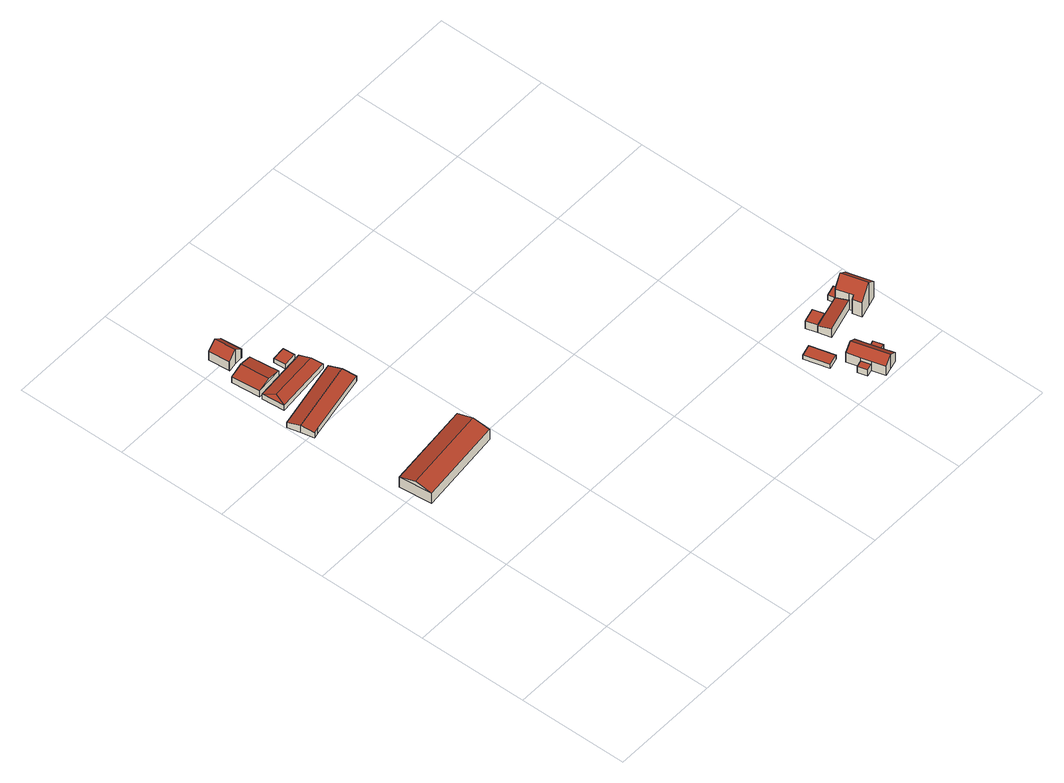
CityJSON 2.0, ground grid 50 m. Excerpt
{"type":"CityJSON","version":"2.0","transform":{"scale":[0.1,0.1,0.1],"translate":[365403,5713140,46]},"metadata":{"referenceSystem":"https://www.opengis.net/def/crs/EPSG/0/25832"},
"CityObjects":{
"building1":{"type":"Building","attributes":{"Geometrietyp2DReferenz":"3000","Gemeindeschluessel":"05513000","function":"31001_2724","roofType":"3100","measuredHeight":7.67},"address":[{"country":"Germany","locality":"Gelsenkirchen","thoroughfareNumber":"255","thoroughfareName":"Kurt-Schumacher-Straße"}],"geometry":[{"type":"Solid","lod":"2","boundaries":[[[[0,1,2,3]],[[4,5,1,0]],[[6,7,5,4]],[[3,2,7,6]],[[0,8,4]],[[6,9,3]],[[3,9,8,0]],[[4,8,9,6]],[[1,5,7,2]]]],"semantics":{"surfaces":[{"type":"WallSurface"},{"type":"RoofSurface"},{"type":"GroundSurface"}],"values":[[0,0,0,0,0,0,1,1,2]]}}]},
"building2":{"type":"Building","attributes":{"Geometrietyp2DReferenz":"3000","Gemeindeschluessel":"05513000","function":"31001_2724","roofType":"3100","measuredHeight":4.08},"address":[{"country":"Germany","locality":"Gelsenkirchen","thoroughfareNumber":"255","thoroughfareName":"Kurt-Schumacher-Straße"}],"geometry":[{"type":"Solid","lod":"2","boundaries":[[[[10,11,12,13]],[[14,15,11,10]],[[16,17,15,14]],[[18,19,17,16]],[[20,21,19,18]],[[22,23,21,20]],[[13,12,23,22]],[[16,14,10,18]],[[13,22,20,18,10]],[[11,15,17,19,21,23,12]]]],"semantics":{"surfaces":[{"type":"WallSurface"},{"type":"RoofSurface"},{"type":"GroundSurface"}],"values":[[0,0,0,0,0,0,0,1,1,2]]}}]},
"building3":{"type":"Building","attributes":{"Geometrietyp2DReferenz":"3000","Gemeindeschluessel":"05513000","function":"31001_2724","roofType":"3100","measuredHeight":4.76},"address":[{"country":"Germany","locality":"Gelsenkirchen","thoroughfareNumber":"255","thoroughfareName":"Kurt-Schumacher-Straße"}],"geometry":[{"type":"Solid","lod":"2","boundaries":[[[[24,25,26,27]],[[28,29,25,24]],[[30,31,29,28]],[[27,26,31,30]],[[24,32,28]],[[30,33,27]],[[27,33,32,24]],[[28,32,33,30]],[[25,29,31,26]]]],"semantics":{"surfaces":[{"type":"WallSurface"},{"type":"RoofSurface"},{"type":"GroundSurface"}],"values":[[0,0,0,0,0,0,1,1,2]]}}]},
"building4":{"type":"Building","attributes":{"Geometrietyp2DReferenz":"3000","Gemeindeschluessel":"05513000","function":"31001_2724","roofType":"5000","measuredHeight":3.71},"address":[{"country":"Germany","locality":"Gelsenkirchen","thoroughfareNumber":"255","thoroughfareName":"Kurt-Schumacher-Straße"}],"geometry":[{"type":"Solid","lod":"2","boundaries":[[[[34,35,36,37]],[[38,39,35,34]],[[40,41,39,38]],[[37,36,41,40]],[[34,42,38]],[[40,43,37]],[[37,43,42,34]],[[38,42,43,40]],[[35,39,41,36]]]],"semantics":{"surfaces":[{"type":"WallSurface"},{"type":"RoofSurface"},{"type":"GroundSurface"}],"values":[[0,0,0,0,1,0,1,1,2]]}}]},
"building5":{"type":"Building","attributes":{"Geometrietyp2DReferenz":"3000","Gemeindeschluessel":"05513000","function":"31001_1210","roofType":"3100","measuredHeight":8.37,"storeysAboveGround":1},"address":[{"country":"Germany","locality":"Gelsenkirchen","thoroughfareNumber":"255","thoroughfareName":"Kurt-Schumacher-Straße"}],"geometry":[{"type":"Solid","lod":"2","boundaries":[[[[44,45,46,47]],[[48,49,45,44]],[[50,51,49,48]],[[52,53,51,50]],[[54,55,53,52]],[[56,57,55,54]],[[58,59,57,56]],[[47,46,59,58]],[[50,48,44,47,52]],[[58,56,54,52,47]],[[45,49,51,53,55,57,59,46]]]],"semantics":{"surfaces":[{"type":"WallSurface"},{"type":"RoofSurface"},{"type":"GroundSurface"}],"values":[[0,0,0,0,0,0,0,0,1,1,2]]}}]},
"building6":{"type":"Building","attributes":{"Geometrietyp2DReferenz":"3000","Gemeindeschluessel":"05513000","function":"31001_2463","roofType":"1000","measuredHeight":2.31},"address":[{"country":"Germany","locality":"Gelsenkirchen","thoroughfareNumber":"255","thoroughfareName":"Kurt-Schumacher-Straße"}],"geometry":[{"type":"Solid","lod":"2","boundaries":[[[[60,61,62,63]],[[64,65,61,60]],[[66,67,65,64]],[[63,62,67,66]],[[64,60,63,66]],[[61,65,67,62]]]],"semantics":{"surfaces":[{"type":"WallSurface"},{"type":"RoofSurface"},{"type":"GroundSurface"}],"values":[[0,0,0,0,1,2]]}}]},
"building7":{"type":"Building","attributes":{"Geometrietyp2DReferenz":"3000","Gemeindeschluessel":"05513000","function":"31001_2463","roofType":"1000","measuredHeight":2.28,"storeysAboveGround":1},"address":[{"country":"Germany","locality":"Gelsenkirchen","thoroughfareNumber":"2","thoroughfareName":"Theodor-Otte-Straße"}],"geometry":[{"type":"Solid","lod":"2","boundaries":[[[[68,69,70,71]],[[72,73,69,68]],[[74,75,73,72]],[[71,70,75,74]],[[72,68,71,74]],[[69,73,75,70]]]],"semantics":{"surfaces":[{"type":"WallSurface"},{"type":"RoofSurface"},{"type":"GroundSurface"}],"values":[[0,0,0,0,1,2]]}}]},
"building8":{"type":"Building","attributes":{"Geometrietyp2DReferenz":"3000","Gemeindeschluessel":"05513000","function":"31001_1010","roofType":"1000","measuredHeight":3.38},"address":[{"country":"Germany","locality":"Gelsenkirchen","thoroughfareNumber":"4","thoroughfareName":"Theodor-Otte-Straße"}],"geometry":[{"type":"Solid","lod":"2","boundaries":[[[[76,77,78,79]],[[80,81,77,76]],[[82,83,81,80]],[[79,78,83,82]],[[80,76,79,82]],[[77,81,83,78]]]],"semantics":{"surfaces":[{"type":"WallSurface"},{"type":"RoofSurface"},{"type":"GroundSurface"}],"values":[[0,0,0,0,1,2]]}}]},
"building9":{"type":"Building","attributes":{"Geometrietyp2DReferenz":"3000","Gemeindeschluessel":"05513000","function":"31001_1010","roofType":"3100","measuredHeight":8.1,"storeysAboveGround":1},"address":[{"country":"Germany","locality":"Gelsenkirchen","thoroughfareNumber":"4","thoroughfareName":"Theodor-Otte-Straße"}],"geometry":[{"type":"Solid","lod":"2","boundaries":[[[[84,85,86,87]],[[88,89,85,84]],[[90,91,89,88]],[[92,93,91,90]],[[94,95,93,92]],[[96,97,95,94]],[[98,99,97,96]],[[100,101,99,98]],[[102,103,101,100]],[[87,86,103,102]],[[88,84,87,102,100,90]],[[98,96,94,92,90,100]],[[85,89,91,93,95,97,99,101,103,86]]]],"semantics":{"surfaces":[{"type":"WallSurface"},{"type":"RoofSurface"},{"type":"GroundSurface"}],"values":[[0,0,0,0,0,0,0,0,0,0,1,1,2]]}}]},
"building10":{"type":"Building","attributes":{"Geometrietyp2DReferenz":"3000","Gemeindeschluessel":"05513000","function":"31001_1010","roofType":"1000","measuredHeight":3.32},"address":[{"country":"Germany","locality":"Gelsenkirchen","thoroughfareNumber":"4","thoroughfareName":"Theodor-Otte-Straße"}],"geometry":[{"type":"Solid","lod":"2","boundaries":[[[[104,105,106,107]],[[108,109,105,104]],[[110,111,109,108]],[[107,106,111,110]],[[108,104,107,110]],[[105,109,111,106]]]],"semantics":{"surfaces":[{"type":"WallSurface"},{"type":"RoofSurface"},{"type":"GroundSurface"}],"values":[[0,0,0,0,1,2]]}}]},
"building11":{"type":"Building","attributes":{"Gemeindeschluessel":"05513000","Geometrietyp2DReferenz":"3000","function":"31001_1010"},"address":[{"country":"Germany","locality":"Gelsenkirchen","thoroughfareNumber":"2","thoroughfareName":"Theodor-Otte-Straße"}],"children":["building11-1","building11-2","building11-3","building11-4"]},
"building11-1":{"type":"BuildingPart","attributes":{"roofType":"3100","measuredHeight":13.18,"storeysAboveGround":2},"parents":["building11"],"geometry":[{"type":"MultiSurface","lod":"2","boundaries":[[[112,113,114,115]],[[116,117,113,112]],[[118,119,117,116]],[[120,121,119,118]],[[122,123,124,125]],[[126,127,128,129]],[[130,131,127,126]],[[115,114,131,130]],[[122,125,120,118,116,112,115,132]],[[130,126,129,132,115]],[[113,117,119,121,124,123,133,128,127,131,114]],[[134,135,124,121]],[[120,125,136,137]],[[135,134,137,136]],[[138,133,123,139]],[[132,140,141,122]],[[141,140,138,139]],[[138,142,128,133]],[[132,129,143,140]],[[140,143,142,138]]],"semantics":{"surfaces":[{"type":"WallSurface"},{"type":"RoofSurface"},{"type":"GroundSurface"},{"type":"ClosureSurface"}],"values":[0,0,0,0,0,0,0,0,1,1,2,0,0,3,0,0,3,0,0,3]}}]},
"building11-2":{"type":"BuildingPart","attributes":{"roofType":"1000","measuredHeight":2.93,"storeysAboveGround":2},"address":[{"country":"Germany","locality":"Gelsenkirchen","thoroughfareNumber":"2","thoroughfareName":"Theodor-Otte-Straße"}],"parents":["building11"],"geometry":[{"type":"MultiSurface","lod":"2","boundaries":[[[143,142,144,145]],[[146,147,139,141]],[[145,144,147,146]],[[141,143,145,146]],[[142,139,147,144]],[[140,141,139,138]],[[143,140,138,142]]],"semantics":{"surfaces":[{"type":"WallSurface"},{"type":"RoofSurface"},{"type":"GroundSurface"},{"type":"ClosureSurface"}],"values":[0,0,0,1,2,3,3]}}]},
"building11-3":{"type":"BuildingPart","attributes":{"roofType":"2100","measuredHeight":4.95,"storeysAboveGround":2},"address":[{"country":"Germany","locality":"Gelsenkirchen","thoroughfareNumber":"2","thoroughfareName":"Theodor-Otte-Straße"}],"parents":["building11"],"geometry":[{"type":"MultiSurface","lod":"2","boundaries":[[[148,149,150,151]],[[151,150,134,137]],[[136,148,151,137]],[[149,135,134,150]],[[152,136,135,153]],[[148,152,153,149]],[[136,137,134,135]]],"semantics":{"surfaces":[{"type":"WallSurface"},{"type":"RoofSurface"},{"type":"GroundSurface"},{"type":"ClosureSurface"}],"values":[0,0,1,2,0,3,3]}}]},
"building11-4":{"type":"BuildingPart","attributes":{"roofType":"1000","measuredHeight":4.38,"storeysAboveGround":2},"parents":["building11"],"geometry":[{"type":"MultiSurface","lod":"2","boundaries":[[[154,153,155,156]],[[157,158,149,159]],[[156,155,158,157]],[[159,154,156,157]],[[153,149,158,155]],[[154,159,148,152]],[[152,148,149,153]]],"semantics":{"surfaces":[{"type":"WallSurface"},{"type":"RoofSurface"},{"type":"GroundSurface"},{"type":"ClosureSurface"}],"values":[0,0,0,1,2,0,3]}}]}
},
"vertices":[
[61,922,59],[61,922,3],[457,966,3],[457,966,59],[47,1072,59],[47,1072,3],[441,1115,59],[441,1115,3],[54,997,79],[449,1040,79],
[20,1542,44],[20,1542,3],[33,1484,3],[33,1484,31],[7,1600,31],[7,1600,3],[333,1668,31],[333,1668,3],[347,1609,44],[347,1609,3],[362,1550,31],[362,1550,3],[59,1489,31],[59,1489,3],
[187,1791,37],[187,1791,4],[172,1923,4],[172,1923,37],[61,1780,37],[61,1780,4],[48,1910,37],[48,1910,4],[124,1786,52],[110,1916,52],
[67,1664,32],[67,1664,4],[328,1688,4],[328,1688,32],[57,1766,32],[57,1766,4],[303,1788,32],[303,1788,4],[84,1717,41],[316,1738,41],
[88,1954,56],[88,1954,6],[129,1959,6],[129,1959,90],[88,1956,56],[88,1956,6],[79,2051,56],[79,2051,6],[120,2055,90],[120,2055,6],[160,2059,56],[160,2059,6],[169,1962,56],[169,1962,6],[168,1962,57],[168,1962,6],
[295,1801,32],[295,1801,9],[290,1856,9],[290,1856,32],[232,1795,32],[232,1795,9],[227,1850,32],[227,1850,9],
[1611,205,47],[1611,205,25],[1582,317,25],[1582,317,47],[1559,190,47],[1559,190,25],[1530,302,47],[1530,302,25],
[1656,67,54],[1656,67,20],[1644,110,20],[1644,110,54],[1625,59,54],[1625,59,20],[1613,101,54],[1613,101,20],
[1644,110,71],[1644,110,19],[1656,67,19],[1656,67,71],[1628,170,71],[1628,170,19],[1666,180,100],[1666,180,19],[1704,190,71],[1704,190,19],[1720,131,71],[1720,131,19],[1732,89,71],[1732,89,19],[1750,27,71],[1750,27,19],[1711,16,100],[1711,16,19],[1672,6,71],[1672,6,19],
[1766,98,53],[1766,98,20],[1754,141,20],[1754,141,53],[1732,89,53],[1732,89,20],[1720,131,53],[1720,131,20],
[1848,273,97],[1848,273,18],[1908,290,18],[1908,290,150],[1837,313,97],[1837,313,18],[1850,318,109],[1850,318,18],[1846,335,109],[1846,335,18],[1836,394,115],[1836,394,18],[1829,392,18],[1829,392,109],[1921,418,109],[1921,418,18],[1887,409,18],[1887,409,139],[1954,303,109],[1954,303,18],[1875,405,150],[1875,405,18],[1846,335,21],[1829,392,21],[1829,392,59],[1846,335,70],[1875,405,22],[1836,394,22],[1875,405,51],[1836,394,51],[1887,409,22],[1887,409,51],
[1876,441,22],[1876,441,51],[1827,427,51],[1827,427,22],
[1673,349,59],[1673,349,21],[1689,291,21],[1689,291,70],[1737,367,59],[1737,367,21],
[1737,367,64],[1723,417,21],[1723,417,64],[1659,399,64],[1659,399,21],[1673,349,64]
]}
